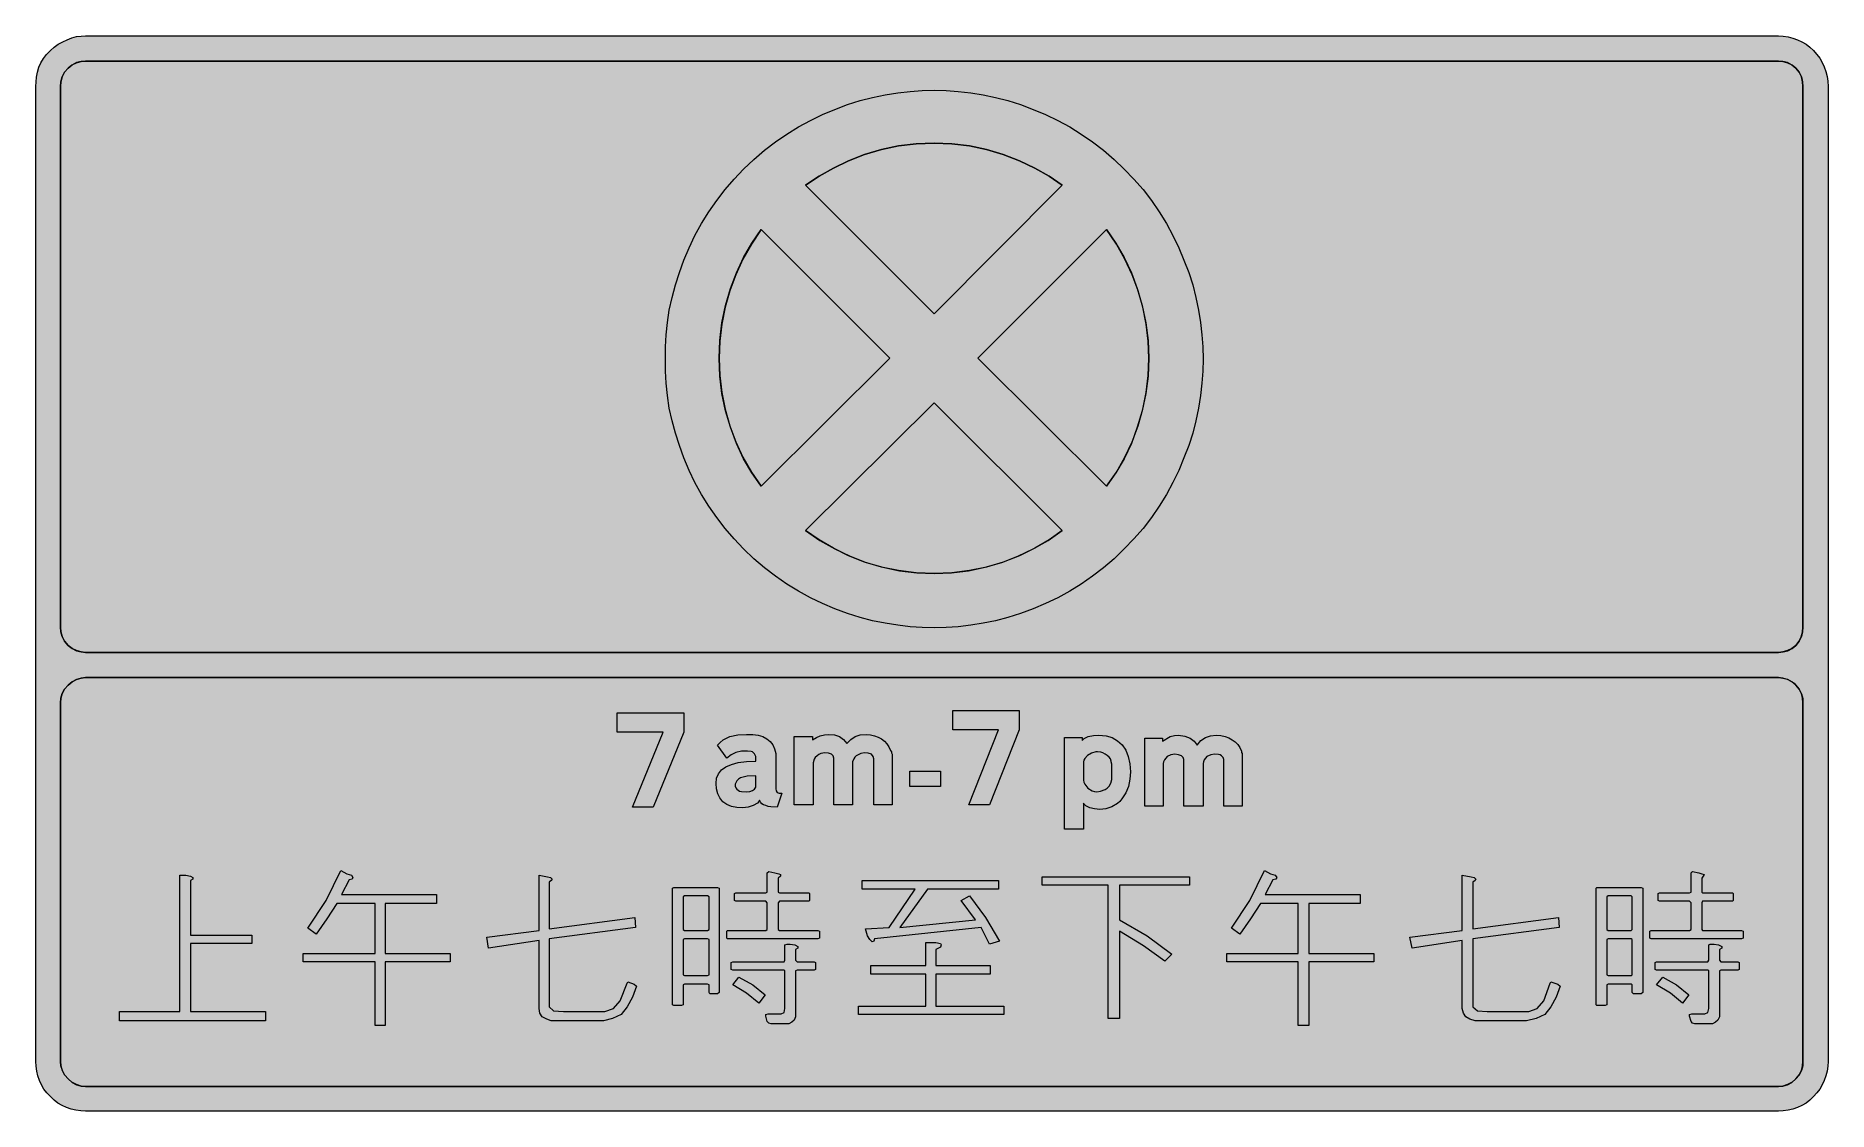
# Model space of a CAD drawing. Header units: metres. Extents: x 74 to 495, y 10 to 262.
import ezdxf

# ---------------------------------------------------------------- set-up
doc = ezdxf.new("R2010")
doc.units = ezdxf.units.M
for name, color, linetype, true_color in [('FILL_BLACK_000000', 7, 'Continuous', 0x000000), ('FILL_PINK_E1E1E1', 7, 'Continuous', 0xe1e1e1), ('FILL_WHITE_FFFFFF', 7, 'Continuous', 0xffffff), ('FILL_YELLOW_FFFF00', 7, 'Continuous', 0xffff00)]:
    doc.layers.add(name, color=color, linetype=linetype, true_color=true_color)

msp = doc.modelspace()

# ---------------------------------------------------------------- hatches: boundary and pattern name
at = {"layer": 'FILL_BLACK_000000', "true_color": 0x000000}
h = msp.add_hatch(color=7, dxfattribs=at)
h.dxf.hatch_style = 1
h.paths.add_polyline_path([(485.94, 262.03), (487.06, 261.75), (488.14, 261.36), (489.18, 260.87), (490.17, 260.29), (491.09, 259.61), (491.94, 258.84), (493.39, 256.99), (493.97, 255.99), (494.46, 254.95), (494.85, 253.86), (495.13, 252.74), (495.3, 251.58), (495.36, 250.38), (495.36, 21.24), (495.3, 20.09), (495.13, 18.96), (494.85, 17.84), (494.46, 16.76), (493.97, 15.72), (493.39, 14.73), (492.71, 13.81), (491.94, 12.96), (491.09, 12.14), (490.17, 11.44), (489.18, 10.85), (488.14, 10.37), (487.06, 10.01), (485.94, 9.75), (484.81, 9.59), (483.66, 9.54), (85.86, 9.54), (84.71, 9.59), (83.58, 9.75), (82.46, 10.01), (81.38, 10.37), (80.34, 10.85), (79.35, 11.44), (78.43, 12.14), (77.58, 12.96), (76.76, 13.81), (76.06, 14.73), (75.47, 15.72), (74.99, 16.76), (74.63, 17.84), (74.37, 18.96), (74.21, 20.09), (74.16, 21.24), (74.16, 250.38), (74.32, 252.56), (74.54, 253.7), (74.88, 254.88), (75.35, 255.93), (75.96, 256.93), (76.7, 257.89), (77.58, 258.84), (78.45, 259.61), (79.43, 260.3), (80.47, 260.89), (81.54, 261.36), (82.62, 261.8), (83.7, 262.08), (84.78, 262.22), (85.86, 262.26), (483.66, 262.26), (484.81, 262.2), (485.94, 262.03)])
h.paths.add_polyline_path([(83.7, 255.96), (82.64, 255.4), (81.72, 254.7), (80.91, 253.7), (80.35, 252.61), (80.02, 251.49), (79.92, 250.38), (79.92, 123.3), (80.02, 122.19), (80.35, 121.07), (80.91, 119.98), (81.72, 118.98), (82.7, 118.27), (83.72, 117.76), (84.78, 117.46), (85.86, 117.36), (483.66, 117.36), (484.76, 117.46), (485.87, 117.76), (486.9, 118.27), (487.8, 118.98), (488.51, 119.96), (489.02, 121), (489.32, 122.12), (489.42, 123.3), (489.42, 250.38), (489.34, 251.49), (489.08, 252.61), (488.58, 253.7), (487.8, 254.7), (486.88, 255.4), (485.82, 255.96), (484.74, 256.21), (483.66, 256.32), (85.86, 256.32), (84.78, 256.21), (83.7, 255.96)], flags=16)
h.paths.add_polyline_path([(84.78, 111.32), (83.72, 110.99), (82.7, 110.43), (81.72, 109.62), (80.91, 108.72), (80.35, 107.68), (80.02, 106.58), (79.92, 105.48), (79.92, 21.24), (80.02, 20.16), (80.35, 19.1), (80.91, 18.08), (81.72, 17.1), (82.7, 16.29), (83.72, 15.73), (84.78, 15.4), (85.86, 15.3), (483.66, 15.3), (484.74, 15.4), (485.8, 15.73), (486.82, 16.29), (487.8, 17.1), (488.58, 18.08), (489.08, 19.1), (489.34, 20.16), (489.42, 21.24), (489.42, 105.48), (489.34, 106.58), (489.08, 107.68), (488.58, 108.72), (487.8, 109.62), (486.82, 110.43), (485.8, 110.99), (484.74, 111.32), (483.66, 111.42), (85.86, 111.42), (84.78, 111.32)], flags=16)
h = msp.add_hatch(color=7, dxfattribs=at)
h.dxf.hatch_style = 1
h.paths.add_polyline_path([(346.79, 171.81), (346.03, 168.86), (345.1, 165.95), (343.98, 163.08), (342.76, 160.14), (341.38, 157.25), (339.85, 154.44), (338.18, 151.7), (336.34, 149.04), (334.36, 146.48), (332.23, 144.01), (329.94, 141.66), (327.54, 139.37), (325.05, 137.24), (322.48, 135.26), (319.84, 133.43), (317.12, 131.75), (314.32, 130.22), (311.46, 128.84), (308.52, 127.62), (305.55, 126.5), (302.6, 125.57), (299.69, 124.81), (296.82, 124.2), (293.86, 123.73), (290.93, 123.39), (288.06, 123.19), (285.3, 123.12), (282.46, 123.19), (279.61, 123.39), (276.72, 123.73), (273.78, 124.2), (270.81, 124.81), (267.84, 125.57), (264.87, 126.5), (261.9, 127.62), (259.02, 128.84), (256.17, 130.22), (253.38, 131.75), (250.65, 133.43), (247.99, 135.26), (245.4, 137.24), (242.89, 139.37), (240.48, 141.66), (238.25, 144.01), (236.13, 146.48), (234.16, 149.04), (232.31, 151.7), (230.61, 154.44), (229.06, 157.25), (227.67, 160.14), (226.44, 163.08), (225.4, 165.95), (224.46, 168.86), (223.66, 171.81), (223.02, 174.78), (222.58, 177.72), (222.3, 180.61), (222.16, 183.46), (222.12, 186.3), (222.16, 189.14), (222.3, 191.99), (222.58, 194.88), (223.02, 197.82), (223.66, 200.79), (224.46, 203.74), (225.4, 206.65), (226.44, 209.52), (227.67, 212.46), (229.06, 215.35), (230.61, 218.16), (232.31, 220.91), (234.16, 223.56), (236.13, 226.13), (238.25, 228.59), (240.48, 230.94), (242.89, 233.23), (245.4, 235.36), (247.99, 237.34), (250.65, 239.18), (253.38, 240.85), (256.17, 242.38), (259.02, 243.76), (261.9, 244.98), (264.87, 246.1), (267.84, 247.03), (270.81, 247.79), (273.78, 248.4), (276.72, 248.87), (279.61, 249.21), (282.46, 249.41), (285.3, 249.48), (288.06, 249.41), (290.93, 249.21), (293.86, 248.87), (296.82, 248.4), (299.69, 247.79), (302.6, 247.03), (305.55, 246.1), (308.52, 244.98), (311.46, 243.76), (314.32, 242.38), (317.12, 240.85), (319.84, 239.18), (322.48, 237.34), (325.05, 235.36), (327.54, 233.23), (329.94, 230.94), (332.23, 228.59), (334.36, 226.13), (336.34, 223.56), (338.18, 220.91), (339.85, 218.16), (341.38, 215.35), (342.76, 212.46), (343.98, 209.52), (345.1, 206.65), (346.03, 203.74), (346.79, 200.79), (347.4, 197.82), (347.87, 194.88), (348.21, 191.99), (348.41, 189.14), (348.48, 186.3), (348.41, 183.46), (348.21, 180.61), (347.87, 177.72), (347.4, 174.78), (346.79, 171.81)])
h.paths.add_polyline_path([(297.55, 235.54), (293.54, 236.39), (289.45, 236.89), (285.3, 237.06), (281.04, 236.89), (276.91, 236.39), (272.87, 235.54), (268.92, 234.36), (265.13, 232.88), (261.59, 231.17), (258.24, 229.25), (255.06, 227.16), (285.3, 196.92), (315.36, 227.16), (312.26, 229.25), (308.9, 231.17), (305.31, 232.88), (301.5, 234.36), (297.55, 235.54)], flags=16)
h.paths.add_polyline_path([(240.34, 209.79), (238.64, 206.12), (237.24, 202.34), (236.14, 198.47), (235.36, 194.52), (234.88, 190.52), (234.72, 186.48), (234.88, 182.44), (235.36, 178.44), (236.14, 174.5), (237.24, 170.64), (238.64, 166.88), (240.34, 163.24), (242.33, 159.75), (244.62, 156.42), (274.86, 186.48), (244.62, 216.72), (242.33, 213.33), (240.34, 209.79)], flags=16)
h.paths.add_polyline_path([(261.89, 141.67), (265.53, 139.94), (269.3, 138.51), (273.18, 137.38), (277.16, 136.56), (281.2, 136.07), (285.3, 135.9), (289.34, 136.07), (293.34, 136.56), (297.28, 137.38), (301.14, 138.51), (304.9, 139.94), (308.54, 141.67), (312.03, 143.69), (315.36, 145.98), (285.3, 176.04), (255.06, 145.98), (258.39, 143.69), (261.89, 141.67)], flags=16)
h.paths.add_polyline_path([(325.8, 156.42), (328.09, 159.75), (330.08, 163.24), (331.78, 166.88), (333.18, 170.64), (334.28, 174.5), (335.06, 178.44), (335.54, 182.44), (335.7, 186.48), (335.54, 190.52), (335.06, 194.52), (334.28, 198.47), (333.18, 202.34), (331.78, 206.12), (330.08, 209.79), (328.09, 213.33), (325.8, 216.72), (295.56, 186.48), (325.8, 156.42)], flags=16)
h = msp.add_hatch(color=7, dxfattribs=at)
h.dxf.hatch_style = 1
h.paths.add_polyline_path([(221.58, 98.64), (210.78, 98.64), (210.78, 103.14), (226.44, 103.14), (226.44, 98.64), (219.24, 81), (214.38, 81), (221.58, 98.64)])
h = msp.add_hatch(color=7, dxfattribs=at)
h.dxf.hatch_style = 1
h.paths.add_polyline_path([(289.62, 99.18), (289.62, 103.68), (305.28, 103.68), (305.28, 99.18), (298.26, 81.54), (293.4, 81.54), (300.42, 99.18), (289.62, 99.18)])
h = msp.add_hatch(color=7, dxfattribs=at)
h.dxf.hatch_style = 1
h.paths.add_polyline_path([(237.62, 81.14), (236.53, 81.58), (235.62, 82.26), (234.91, 83.14), (234.41, 84.15), (234.1, 85.3), (234, 86.58), (234.14, 87.79), (234.58, 88.84), (235.3, 89.73), (236.32, 90.47), (237.63, 91.05), (239.24, 91.47), (241.15, 91.72), (243.36, 91.8), (243.36, 92.52), (243.34, 92.88), (243.18, 93.24), (243.07, 93.51), (242.82, 93.78), (242.54, 93.99), (242.24, 94.1), (241.38, 94.14), (239.96, 94.11), (238.68, 93.8), (237.53, 93.25), (236.52, 92.52), (234.36, 95.58), (234.96, 96.22), (235.67, 96.77), (236.44, 97.23), (237.24, 97.56), (239.15, 97.97), (241.2, 98.1), (242.66, 98.08), (243.94, 97.9), (245.04, 97.56), (245.97, 97.07), (246.73, 96.42), (247.33, 95.62), (247.76, 94.68), (248.04, 93.6), (248.04, 85.32), (248.15, 84.8), (248.4, 84.42), (248.87, 84.26), (249.48, 84.24), (248.4, 81), (246.92, 81.05), (246.27, 81.15), (245.7, 81.36), (245.2, 81.53), (244.78, 81.79), (244.46, 82.14), (244.26, 82.62), (244.05, 82.28), (243.72, 81.96), (242.75, 81.38), (241.55, 80.97), (240.3, 80.82), (238.89, 80.89), (237.62, 81.14)])
h.paths.add_polyline_path([(241.29, 88.25), (239.76, 87.84), (239.28, 87.54), (238.93, 87.19), (238.5, 86.4), (238.54, 85.92), (238.66, 85.55), (238.88, 85.24), (239.22, 84.96), (239.55, 84.75), (240.01, 84.65), (241.2, 84.6), (241.94, 84.67), (242.55, 84.87), (243.02, 85.21), (243.36, 85.68), (243.36, 88.38), (241.29, 88.25)], flags=16)
h = msp.add_hatch(color=7, dxfattribs=at)
h.dxf.hatch_style = 1
h.paths.add_polyline_path([(275.4, 93.42), (275.4, 93.06), (275.4, 81.54), (271.08, 81.54), (271.08, 92.34), (270.95, 92.88), (270.54, 93.42), (269.73, 93.67), (268.92, 93.78), (268, 93.62), (266.94, 93.06), (266.6, 92.73), (266.36, 92.34), (266.04, 91.62), (266.04, 81.54), (261.72, 81.54), (261.72, 92.52), (261.56, 93.02), (261.11, 93.42), (260.43, 93.68), (259.56, 93.78), (258.66, 93.62), (258.19, 93.4), (257.76, 93.06), (257.32, 92.65), (257.04, 92.25), (256.86, 91.44), (256.86, 81.54), (252.36, 81.54), (252.36, 97.56), (256.68, 97.56), (256.68, 96.84), (257.58, 97.36), (258.48, 97.74), (259.47, 97.99), (260.46, 98.1), (261.84, 97.96), (263.03, 97.56), (264, 96.88), (264.78, 95.94), (265.66, 96.88), (266.69, 97.56), (267.89, 97.96), (269.28, 98.1), (270.32, 97.98), (271.27, 97.76), (272.13, 97.44), (272.9, 97.02), (273.58, 96.5), (274.17, 95.87), (274.65, 95.15), (275.04, 94.32), (275.22, 93.96), (275.22, 93.89), (275.22, 93.78), (275.4, 93.42)])
h = msp.add_hatch(color=7, dxfattribs=at)
h.dxf.hatch_style = 1
h.paths.add_polyline_path([(330.93, 85.86), (330.32, 84.32), (329.4, 82.98), (328.9, 82.35), (328.33, 81.83), (327.06, 81.05), (325.65, 80.6), (324.18, 80.46), (322.96, 80.56), (321.82, 80.84), (320.91, 81.3), (320.6, 81.58), (320.4, 81.9), (320.4, 75.78), (315.9, 75.78), (315.9, 97.38), (320.04, 97.38), (320.04, 96.66), (320.49, 97.11), (321.48, 97.56), (322.74, 97.81), (324, 97.92), (325.66, 97.77), (327.13, 97.33), (328.39, 96.61), (329.45, 95.63), (330.28, 94.39), (330.89, 92.91), (331.25, 91.2), (331.38, 89.28), (331.27, 87.54), (330.93, 85.86)])
h.paths.add_polyline_path([(320.68, 86.35), (321.39, 85.48), (322.37, 84.84), (322.92, 84.66), (323.46, 84.6), (324.38, 84.74), (325.44, 85.14), (325.94, 85.47), (326.36, 85.88), (326.88, 86.76), (326.88, 86.94), (327.06, 87.48), (327.06, 91.08), (326.88, 91.62), (326.88, 91.8), (326.68, 92.31), (326.36, 92.75), (325.94, 93.12), (325.44, 93.42), (324.93, 93.73), (324.47, 93.89), (323.64, 93.96), (323.28, 93.96), (322.22, 93.67), (321.3, 93.13), (320.65, 92.42), (320.46, 92.02), (320.4, 91.62), (320.4, 87.3), (320.47, 86.82), (320.68, 86.35)], flags=16)
h = msp.add_hatch(color=7, dxfattribs=at)
h.dxf.hatch_style = 1
h.paths.add_polyline_path([(343.98, 81.18), (343.98, 92.16), (343.82, 92.66), (343.37, 93.06), (342.69, 93.32), (341.82, 93.42), (340.92, 93.29), (340.02, 92.88), (339.37, 92.07), (339.18, 91.67), (339.12, 91.26), (339.12, 81.18), (334.8, 81.18), (334.8, 97.2), (338.94, 97.2), (338.94, 96.48), (340.74, 97.56), (341.73, 97.81), (342.72, 97.92), (344.21, 97.68), (345.42, 97.22), (346.37, 96.53), (347.04, 95.58), (347.95, 96.63), (349.02, 97.36), (350.23, 97.78), (351.54, 97.92), (352.64, 97.8), (353.63, 97.58), (354.53, 97.26), (355.32, 96.84), (356.01, 96.32), (356.6, 95.69), (357.09, 94.97), (357.48, 94.14), (357.5, 93.8), (357.66, 93.6), (357.66, 93.24), (357.66, 92.88), (357.66, 81.18), (353.34, 81.18), (353.34, 92.16), (353.21, 92.68), (352.8, 93.06), (352.47, 93.27), (352.06, 93.38), (351.18, 93.42), (350.28, 93.29), (349.38, 92.88), (348.73, 92.07), (348.54, 91.67), (348.48, 91.26), (348.48, 81.18), (343.98, 81.18)])
h = msp.add_hatch(color=7, dxfattribs=at)
h.dxf.hatch_style = 1
h.paths.add_polyline_path([(286.74, 89.46), (286.74, 85.86), (279.54, 85.86), (279.54, 89.46), (286.74, 89.46)])
h = msp.add_hatch(color=7, dxfattribs=at)
h.dxf.hatch_style = 1
h.paths.add_polyline_path([(93.78, 32.94), (108, 32.94), (108, 64.98), (109.44, 64.98), (110.52, 64.8), (111.06, 64.44), (111.06, 64.08), (110.52, 63.72), (110.52, 50.94), (124.92, 50.94), (124.92, 48.96), (110.52, 48.96), (110.52, 32.94), (128.16, 32.94), (128.16, 30.78), (93.78, 30.78), (93.78, 32.94)])
h = msp.add_hatch(color=7, dxfattribs=at)
h.dxf.hatch_style = 1
h.paths.add_polyline_path([(156.24, 29.7), (153.9, 29.7), (153.9, 44.64), (136.98, 44.64), (136.98, 46.62), (153.9, 46.62), (153.9, 58.32), (144.9, 58.32), (142.56, 54.72), (140.04, 51.12), (138.06, 52.56), (142.38, 59.04), (145.8, 66.06), (147.24, 65.34), (148.32, 64.98), (148.68, 64.44), (148.5, 64.08), (147.78, 63.9), (145.98, 60.48), (168.3, 60.48), (168.3, 58.32), (156.24, 58.32), (156.24, 46.62), (171.54, 46.62), (171.54, 44.64), (156.24, 44.64), (156.24, 29.7)])
h = msp.add_hatch(color=7, dxfattribs=at)
h.dxf.hatch_style = 1
h.paths.add_polyline_path([(194.76, 34.02), (195.84, 33.12), (198.18, 32.94), (207.9, 32.94), (209.88, 33.66), (211.5, 35.46), (213.12, 39.6), (213.3, 39.96), (214.74, 39.42), (215.28, 38.88), (214.38, 36.36), (213.12, 34.02), (211.68, 32.22), (209.7, 31.32), (207.54, 30.78), (195.3, 30.78), (194.22, 31.14), (193.14, 31.68), (192.6, 32.58), (192.42, 33.66), (192.42, 49.68), (180.54, 47.88), (180.18, 50.4), (192.42, 52.02), (192.42, 64.98), (194.4, 64.62), (195.12, 64.44), (195.48, 64.08), (195.3, 63.72), (194.76, 63.36), (194.76, 52.38), (214.92, 55.08), (215.1, 52.74), (194.76, 50.04), (194.76, 34.02)])
h = msp.add_hatch(color=7, dxfattribs=at)
h.dxf.hatch_style = 1
h.paths.add_polyline_path([(257.94, 52.02), (258.3, 51.84), (258.3, 50.22), (257.94, 50.04), (236.7, 50.04), (236.52, 50.22), (236.52, 51.84), (236.7, 52.02), (245.7, 52.02), (246.06, 52.2), (246.06, 58.5), (245.7, 58.86), (238.68, 58.86), (238.32, 59.04), (238.32, 60.66), (238.68, 60.84), (245.7, 60.84), (246.06, 61.02), (246.06, 65.52), (246.42, 65.88), (247.86, 65.52), (248.76, 65.34), (249.12, 65.16), (249.12, 64.8), (248.58, 64.26), (248.58, 61.02), (248.94, 60.84), (255.78, 60.84), (255.96, 60.66), (255.96, 59.04), (255.78, 58.86), (248.94, 58.86), (248.58, 58.5), (248.58, 52.2), (248.94, 52.02), (257.94, 52.02)])
h = msp.add_hatch(color=7, dxfattribs=at)
h.dxf.hatch_style = 1
h.paths.add_polyline_path([(293.58, 60.12), (297.36, 55.08), (300.6, 49.5), (298.26, 48.78), (296.28, 52.74), (271.26, 50.04), (271.08, 49.5), (270.72, 49.32), (270.18, 49.86), (269.64, 50.76), (269.1, 52.38), (274.68, 52.74), (280.8, 61.74), (268.38, 61.74), (268.38, 63.72), (300.42, 63.72), (300.42, 61.74), (283.68, 61.74), (277.2, 52.74), (295.02, 54.54), (291.6, 59.04), (293.58, 60.12)])
h = msp.add_hatch(color=7, dxfattribs=at)
h.dxf.hatch_style = 1
h.paths.add_polyline_path([(328.86, 31.32), (326.16, 31.32), (326.16, 62.64), (310.68, 62.64), (310.68, 64.62), (345.24, 64.62), (345.24, 62.64), (328.86, 62.64), (328.86, 54.54), (335.34, 50.76), (341.1, 46.44), (339.48, 44.82), (334.44, 48.42), (328.86, 51.84), (328.86, 31.32)])
h = msp.add_hatch(color=7, dxfattribs=at)
h.dxf.hatch_style = 1
h.paths.add_polyline_path([(373.32, 29.7), (370.8, 29.7), (370.8, 44.64), (354.06, 44.64), (354.06, 46.62), (370.8, 46.62), (370.8, 58.32), (361.98, 58.32), (359.64, 54.72), (357.12, 51.12), (355.14, 52.56), (359.46, 59.04), (362.88, 66.06), (364.32, 65.34), (365.4, 64.98), (365.76, 64.44), (365.58, 64.08), (364.86, 63.9), (363.06, 60.48), (385.38, 60.48), (385.38, 58.32), (373.32, 58.32), (373.32, 46.62), (388.62, 46.62), (388.62, 44.64), (373.32, 44.64), (373.32, 29.7)])
h = msp.add_hatch(color=7, dxfattribs=at)
h.dxf.hatch_style = 1
h.paths.add_polyline_path([(411.84, 50.04), (411.84, 34.02), (412.92, 33.12), (415.26, 32.94), (424.98, 32.94), (426.96, 33.66), (428.58, 35.46), (430.02, 39.6), (430.2, 39.96), (431.82, 39.42), (432.36, 38.88), (431.46, 36.36), (430.2, 34.02), (428.76, 32.22), (426.78, 31.32), (424.44, 30.78), (412.38, 30.78), (411.12, 31.14), (410.22, 31.68), (409.68, 32.58), (409.32, 33.66), (409.32, 49.68), (397.62, 47.88), (397.08, 50.4), (409.32, 52.02), (409.32, 64.98), (411.48, 64.62), (412.2, 64.44), (412.56, 64.08), (412.38, 63.72), (411.84, 63.36), (411.84, 52.38), (432, 55.08), (432.18, 52.74), (411.84, 50.04)])
h = msp.add_hatch(color=7, dxfattribs=at)
h.dxf.hatch_style = 1
h.paths.add_polyline_path([(475.02, 52.02), (475.38, 51.84), (475.38, 50.22), (475.02, 50.04), (453.78, 50.04), (453.42, 50.22), (453.42, 51.84), (453.78, 52.02), (462.78, 52.02), (463.14, 52.2), (463.14, 58.5), (462.78, 58.86), (455.76, 58.86), (455.4, 59.04), (455.4, 60.66), (455.76, 60.84), (462.78, 60.84), (463.14, 61.02), (463.14, 65.52), (463.5, 65.88), (464.94, 65.52), (465.66, 65.34), (466.2, 65.16), (466.02, 64.8), (465.66, 64.26), (465.66, 61.02), (465.84, 60.84), (472.86, 60.84), (473.04, 60.66), (473.04, 59.04), (472.86, 58.86), (465.84, 58.86), (465.66, 58.5), (465.66, 52.2), (465.84, 52.02), (475.02, 52.02)])
h = msp.add_hatch(color=7, dxfattribs=at)
h.dxf.hatch_style = 1
h.paths.add_polyline_path([(226.26, 39.24), (226.26, 34.56), (225.9, 34.38), (224.1, 34.38), (223.74, 34.56), (223.74, 61.92), (224.1, 62.1), (234.36, 62.1), (234.72, 61.92), (234.72, 37.44), (234.36, 37.08), (232.56, 37.08), (232.38, 37.44), (232.38, 39.24), (232.02, 39.42), (226.62, 39.42), (226.26, 39.24)])
h.paths.add_polyline_path([(232.02, 50.04), (226.62, 50.04), (226.26, 49.86), (226.26, 41.58), (226.62, 41.4), (232.02, 41.4), (232.38, 41.58), (232.38, 49.86), (232.02, 50.04)], flags=16)
h.paths.add_polyline_path([(232.38, 59.94), (232.02, 60.12), (226.62, 60.12), (226.26, 59.94), (226.26, 52.2), (226.62, 52.02), (232.02, 52.02), (232.38, 52.2), (232.38, 59.94)], flags=16)
h = msp.add_hatch(color=7, dxfattribs=at)
h.dxf.hatch_style = 1
h.paths.add_polyline_path([(443.34, 34.56), (442.98, 34.38), (441, 34.38), (440.82, 34.56), (440.82, 61.92), (441, 62.1), (451.44, 62.1), (451.8, 61.92), (451.8, 37.44), (451.44, 37.08), (449.64, 37.08), (449.28, 37.44), (449.28, 39.24), (449.1, 39.42), (443.7, 39.42), (443.34, 39.24), (443.34, 34.56)])
h.paths.add_polyline_path([(443.7, 41.4), (449.1, 41.4), (449.28, 41.58), (449.28, 49.86), (449.1, 50.04), (443.7, 50.04), (443.34, 49.86), (443.34, 41.58), (443.7, 41.4)], flags=16)
h.paths.add_polyline_path([(443.7, 60.12), (443.34, 59.94), (443.34, 52.2), (443.7, 52.02), (449.1, 52.02), (449.28, 52.2), (449.28, 59.94), (449.1, 60.12), (443.7, 60.12)], flags=16)
h = msp.add_hatch(color=7, dxfattribs=at)
h.dxf.hatch_style = 1
h.paths.add_polyline_path([(252.72, 42.48), (252.72, 31.68), (252.36, 30.96), (251.82, 30.42), (251.1, 30.06), (246.96, 30.06), (246.42, 30.24), (246.06, 30.6), (245.7, 31.86), (245.7, 32.22), (246.24, 32.4), (249.3, 32.4), (250.02, 32.76), (250.2, 33.66), (250.2, 42.48), (250.02, 42.66), (237.96, 42.66), (237.6, 42.84), (237.6, 44.46), (237.96, 44.64), (250.02, 44.64), (250.2, 45), (250.2, 48.6), (250.74, 48.78), (251.46, 48.78), (252.54, 48.6), (253.26, 48.24), (253.26, 47.88), (252.72, 47.52), (252.72, 45), (253.08, 44.64), (257.04, 44.64), (257.4, 44.46), (257.4, 42.84), (257.04, 42.66), (253.08, 42.66), (252.72, 42.48)])
h = msp.add_hatch(color=7, dxfattribs=at)
h.dxf.hatch_style = 1
h.paths.add_polyline_path([(285.66, 34.2), (301.68, 34.2), (301.68, 32.22), (267.48, 32.22), (267.48, 34.2), (283.32, 34.2), (283.32, 41.76), (270.36, 41.76), (270.36, 43.74), (283.32, 43.74), (283.32, 49.14), (285.66, 49.14), (286.74, 48.96), (286.92, 48.6), (286.74, 48.06), (285.66, 47.52), (285.66, 43.74), (298.44, 43.74), (298.44, 41.76), (285.66, 41.76), (285.66, 34.2)])
h = msp.add_hatch(color=7, dxfattribs=at)
h.dxf.hatch_style = 1
h.paths.add_polyline_path([(467.28, 42.48), (467.1, 42.66), (455.04, 42.66), (454.68, 42.84), (454.68, 44.46), (455.04, 44.64), (467.1, 44.64), (467.28, 45), (467.28, 48.6), (467.64, 48.78), (468.54, 48.78), (469.62, 48.6), (470.34, 48.24), (470.34, 47.88), (469.8, 47.52), (469.8, 45), (470.16, 44.64), (474.12, 44.64), (474.48, 44.46), (474.48, 42.84), (474.12, 42.66), (470.16, 42.66), (469.8, 42.48), (469.8, 31.68), (469.44, 30.96), (468.9, 30.42), (468.18, 30.06), (464.04, 30.06), (463.5, 30.24), (463.14, 30.6), (462.78, 31.86), (462.78, 32.22), (463.32, 32.4), (466.38, 32.4), (467.1, 32.76), (467.28, 33.66), (467.28, 42.48)])
h = msp.add_hatch(color=7, dxfattribs=at)
h.dxf.hatch_style = 1
h.paths.add_polyline_path([(241.2, 37.26), (237.96, 39.24), (239.4, 41.04), (242.64, 39.24), (245.52, 36.9), (244.08, 34.92), (241.2, 37.26)])
h = msp.add_hatch(color=7, dxfattribs=at)
h.dxf.hatch_style = 1
h.paths.add_polyline_path([(455.04, 39.24), (456.48, 41.04), (459.72, 39.24), (462.6, 36.9), (461.16, 34.92), (458.28, 37.26), (455.04, 39.24)])
at = {"layer": 'FILL_PINK_E1E1E1', "true_color": 0xe1e1e1}
h = msp.add_hatch(color=7, dxfattribs=at)
h.dxf.hatch_style = 1
h.paths.add_polyline_path([(285.3, 196.92), (255.06, 227.16), (258.24, 229.25), (261.59, 231.17), (265.13, 232.88), (268.92, 234.36), (272.87, 235.54), (276.91, 236.39), (281.04, 236.89), (285.3, 237.06), (289.45, 236.89), (293.54, 236.39), (297.55, 235.54), (301.5, 234.36), (305.31, 232.88), (308.9, 231.17), (312.26, 229.25), (315.36, 227.16), (285.3, 196.92)])
h = msp.add_hatch(color=7, dxfattribs=at)
h.dxf.hatch_style = 1
h.paths.add_polyline_path([(242.43, 159.52), (240.48, 162.88), (238.8, 166.47), (237.42, 170.28), (236.24, 174.15), (235.4, 178.18), (234.89, 182.3), (234.72, 186.48), (234.89, 190.66), (235.4, 194.8), (236.24, 198.88), (237.42, 202.86), (238.8, 206.57), (240.48, 210.13), (242.43, 213.52), (244.62, 216.72), (274.86, 186.48), (244.62, 156.42), (242.43, 159.52)])
h = msp.add_hatch(color=7, dxfattribs=at)
h.dxf.hatch_style = 1
h.paths.add_polyline_path([(327.99, 213.52), (329.94, 210.13), (331.62, 206.57), (333, 202.86), (334.18, 198.88), (335.03, 194.81), (335.53, 190.66), (335.7, 186.48), (335.53, 182.3), (335.03, 178.18), (334.18, 174.15), (333, 170.28), (331.62, 166.47), (329.94, 162.88), (327.99, 159.52), (325.8, 156.42), (295.56, 186.48), (325.8, 216.72), (327.99, 213.52)])
h = msp.add_hatch(color=7, dxfattribs=at)
h.dxf.hatch_style = 1
h.paths.add_polyline_path([(312.26, 143.79), (308.9, 141.82), (305.31, 140.08), (301.5, 138.6), (297.55, 137.42), (293.54, 136.58), (289.45, 136.07), (285.3, 135.9), (281.04, 136.07), (276.91, 136.58), (272.87, 137.42), (268.92, 138.6), (265.13, 140.08), (261.59, 141.82), (258.24, 143.79), (255.06, 145.98), (285.3, 176.04), (315.36, 145.98), (312.26, 143.79)])
at = {"layer": 'FILL_WHITE_FFFFFF', "true_color": 0xffffff}
h = msp.add_hatch(color=7, dxfattribs=at)
h.dxf.hatch_style = 1
h.paths.add_polyline_path([(85.86, 15.3), (84.78, 15.43), (83.7, 15.84), (82.64, 16.33), (81.72, 17.1), (80.96, 18.02), (80.46, 19.08), (80.06, 20.16), (79.92, 21.24), (79.92, 105.48), (80.02, 106.58), (80.35, 107.68), (80.91, 108.72), (81.72, 109.62), (82.7, 110.43), (83.72, 110.99), (84.78, 111.32), (85.86, 111.42), (483.66, 111.42), (484.74, 111.31), (485.82, 111.06), (486.88, 110.47), (487.36, 110.1), (487.8, 109.62), (488.57, 108.7), (489.06, 107.64), (489.38, 106.56), (489.42, 105.48), (489.42, 21.24), (489.38, 20.16), (489.06, 19.08), (488.57, 18.02), (487.8, 17.1), (486.88, 16.33), (485.82, 15.84), (484.74, 15.43), (483.66, 15.3), (85.86, 15.3)])
at = {"layer": 'FILL_YELLOW_FFFF00', "true_color": 0xffff00}
h = msp.add_hatch(color=7, dxfattribs=at)
h.dxf.hatch_style = 1
h.paths.add_polyline_path([(84.78, 117.46), (83.72, 117.77), (82.7, 118.27), (81.72, 118.98), (80.91, 119.98), (80.35, 121.07), (80.02, 122.19), (79.92, 123.3), (79.92, 250.38), (80.02, 251.49), (80.35, 252.61), (80.91, 253.7), (81.72, 254.7), (82.7, 255.41), (83.72, 255.92), (84.78, 256.22), (85.86, 256.32), (483.66, 256.32), (484.74, 256.22), (485.8, 255.92), (486.82, 255.41), (487.8, 254.7), (488.58, 253.7), (489.08, 252.61), (489.34, 251.49), (489.42, 250.38), (489.42, 123.3), (489.34, 122.19), (489.08, 121.07), (488.58, 119.98), (487.8, 118.98), (486.82, 118.27), (485.8, 117.77), (484.74, 117.46), (483.66, 117.36), (85.86, 117.36), (84.78, 117.46)])

# ---------------------------------------------------------------- linework, layer by layer
at = {"layer": 'FILL_BLACK_000000', "lineweight": 0, "true_color": 0x000000}
for points in [[(485.94, 262.03), (487.06, 261.75), (488.14, 261.36), (489.18, 260.87), (490.17, 260.29), (491.09, 259.61), (491.94, 258.84), (493.39, 256.99), (493.97, 255.99), (494.46, 254.95), (494.85, 253.86), (495.13, 252.74), (495.3, 251.58), (495.36, 250.38), (495.36, 21.24), (495.3, 20.09), (495.13, 18.96), (494.85, 17.84), (494.46, 16.76), (493.97, 15.72), (493.39, 14.73), (492.71, 13.81), (491.94, 12.96), (491.09, 12.14), (490.17, 11.44), (489.18, 10.85), (488.14, 10.37), (487.06, 10.01), (485.94, 9.75), (484.81, 9.59), (483.66, 9.54), (85.86, 9.54), (84.71, 9.59), (83.58, 9.75), (82.46, 10.01), (81.38, 10.37), (80.34, 10.85), (79.35, 11.44), (78.43, 12.14), (77.58, 12.96), (76.76, 13.81), (76.06, 14.73), (75.47, 15.72), (74.99, 16.76), (74.63, 17.84), (74.37, 18.96), (74.21, 20.09), (74.16, 21.24), (74.16, 250.38), (74.32, 252.56), (74.54, 253.7), (74.88, 254.88), (75.35, 255.93), (75.96, 256.93), (76.7, 257.89), (77.58, 258.84), (78.45, 259.61), (79.43, 260.3), (80.47, 260.89), (81.54, 261.36), (82.62, 261.8), (83.7, 262.08), (84.78, 262.22), (85.86, 262.26), (483.66, 262.26), (484.81, 262.2)], [(83.7, 255.96), (82.64, 255.4), (81.72, 254.7), (80.91, 253.7), (80.35, 252.61), (80.02, 251.49), (79.92, 250.38), (79.92, 123.3), (80.02, 122.19), (80.35, 121.07), (80.91, 119.98), (81.72, 118.98), (82.7, 118.27), (83.72, 117.76), (84.78, 117.46), (85.86, 117.36), (483.66, 117.36), (484.76, 117.46), (485.87, 117.76), (486.9, 118.27), (487.8, 118.98), (488.51, 119.96), (489.02, 121), (489.32, 122.12), (489.42, 123.3), (489.42, 250.38), (489.34, 251.49), (489.08, 252.61), (488.58, 253.7), (487.8, 254.7), (486.88, 255.4), (485.82, 255.96), (484.74, 256.21), (483.66, 256.32), (85.86, 256.32), (84.78, 256.21)], [(346.79, 171.81), (346.03, 168.86), (345.1, 165.95), (343.98, 163.08), (342.76, 160.14), (341.38, 157.25), (339.85, 154.44), (338.18, 151.7), (336.34, 149.04), (334.36, 146.48), (332.23, 144.01), (329.94, 141.66), (327.54, 139.37), (325.05, 137.24), (322.48, 135.26), (319.84, 133.43), (317.12, 131.75), (314.32, 130.22), (311.46, 128.84), (308.52, 127.62), (305.55, 126.5), (302.6, 125.57), (299.69, 124.81), (296.82, 124.2), (293.86, 123.73), (290.93, 123.39), (288.06, 123.19), (285.3, 123.12), (282.46, 123.19), (279.61, 123.39), (276.72, 123.73), (273.78, 124.2), (270.81, 124.81), (267.84, 125.57), (264.87, 126.5), (261.9, 127.62), (259.02, 128.84), (256.17, 130.22), (253.38, 131.75), (250.65, 133.43), (247.99, 135.26), (245.4, 137.24), (242.89, 139.37), (240.48, 141.66), (238.25, 144.01), (236.13, 146.48), (234.16, 149.04), (232.31, 151.7), (230.61, 154.44), (229.06, 157.25), (227.67, 160.14), (226.44, 163.08), (225.4, 165.95), (224.46, 168.86), (223.66, 171.81), (223.02, 174.78), (222.58, 177.72), (222.3, 180.61), (222.16, 183.46), (222.12, 186.3), (222.16, 189.14), (222.3, 191.99), (222.58, 194.88), (223.02, 197.82), (223.66, 200.79), (224.46, 203.74), (225.4, 206.65), (226.44, 209.52), (227.67, 212.46), (229.06, 215.35), (230.61, 218.16), (232.31, 220.91), (234.16, 223.56), (236.13, 226.13), (238.25, 228.59), (240.48, 230.94), (242.89, 233.23), (245.4, 235.36), (247.99, 237.34), (250.65, 239.18), (253.38, 240.85), (256.17, 242.38), (259.02, 243.76), (261.9, 244.98), (264.87, 246.1), (267.84, 247.03), (270.81, 247.79), (273.78, 248.4), (276.72, 248.87), (279.61, 249.21), (282.46, 249.41), (285.3, 249.48), (288.06, 249.41), (290.93, 249.21), (293.86, 248.87), (296.82, 248.4), (299.69, 247.79), (302.6, 247.03), (305.55, 246.1), (308.52, 244.98), (311.46, 243.76), (314.32, 242.38), (317.12, 240.85), (319.84, 239.18), (322.48, 237.34), (325.05, 235.36), (327.54, 233.23), (329.94, 230.94), (332.23, 228.59), (334.36, 226.13), (336.34, 223.56), (338.18, 220.91), (339.85, 218.16), (341.38, 215.35), (342.76, 212.46), (343.98, 209.52), (345.1, 206.65), (346.03, 203.74), (346.79, 200.79), (347.4, 197.82), (347.87, 194.88), (348.21, 191.99), (348.41, 189.14), (348.48, 186.3), (348.41, 183.46), (348.21, 180.61), (347.87, 177.72), (347.4, 174.78)], [(297.55, 235.54), (293.54, 236.39), (289.45, 236.89), (285.3, 237.06), (281.04, 236.89), (276.91, 236.39), (272.87, 235.54), (268.92, 234.36), (265.13, 232.88), (261.59, 231.17), (258.24, 229.25), (255.06, 227.16), (285.3, 196.92), (315.36, 227.16), (312.26, 229.25), (308.9, 231.17), (305.31, 232.88), (301.5, 234.36)], [(240.34, 209.79), (238.64, 206.12), (237.24, 202.34), (236.14, 198.47), (235.36, 194.52), (234.88, 190.52), (234.72, 186.48), (234.88, 182.44), (235.36, 178.44), (236.14, 174.5), (237.24, 170.64), (238.64, 166.88), (240.34, 163.24), (242.33, 159.75), (244.62, 156.42), (274.86, 186.48), (244.62, 216.72), (242.33, 213.33)], [(325.8, 156.42), (328.09, 159.75), (330.08, 163.24), (331.78, 166.88), (333.18, 170.64), (334.28, 174.5), (335.06, 178.44), (335.54, 182.44), (335.7, 186.48), (335.54, 190.52), (335.06, 194.52), (334.28, 198.47), (333.18, 202.34), (331.78, 206.12), (330.08, 209.79), (328.09, 213.33), (325.8, 216.72), (295.56, 186.48)], [(261.89, 141.67), (265.53, 139.94), (269.3, 138.51), (273.18, 137.38), (277.16, 136.56), (281.2, 136.07), (285.3, 135.9), (289.34, 136.07), (293.34, 136.56), (297.28, 137.38), (301.14, 138.51), (304.9, 139.94), (308.54, 141.67), (312.03, 143.69), (315.36, 145.98), (285.3, 176.04), (255.06, 145.98), (258.39, 143.69)], [(84.78, 111.32), (83.72, 110.99), (82.7, 110.43), (81.72, 109.62), (80.91, 108.72), (80.35, 107.68), (80.02, 106.58), (79.92, 105.48), (79.92, 21.24), (80.02, 20.16), (80.35, 19.1), (80.91, 18.08), (81.72, 17.1), (82.7, 16.29), (83.72, 15.73), (84.78, 15.4), (85.86, 15.3), (483.66, 15.3), (484.74, 15.4), (485.8, 15.73), (486.82, 16.29), (487.8, 17.1), (488.58, 18.08), (489.08, 19.1), (489.34, 20.16), (489.42, 21.24), (489.42, 105.48), (489.34, 106.58), (489.08, 107.68), (488.58, 108.72), (487.8, 109.62), (486.82, 110.43), (485.8, 110.99), (484.74, 111.32), (483.66, 111.42), (85.86, 111.42)], [(221.58, 98.64), (210.78, 98.64), (210.78, 103.14), (226.44, 103.14), (226.44, 98.64), (219.24, 81), (214.38, 81)], [(289.62, 99.18), (289.62, 103.68), (305.28, 103.68), (305.28, 99.18), (298.26, 81.54), (293.4, 81.54), (300.42, 99.18)], [(237.62, 81.14), (236.53, 81.58), (235.62, 82.26), (234.91, 83.14), (234.41, 84.15), (234.1, 85.3), (234, 86.58), (234.14, 87.79), (234.58, 88.84), (235.3, 89.73), (236.32, 90.47), (237.63, 91.05), (239.24, 91.47), (241.15, 91.72), (243.36, 91.8), (243.36, 92.52), (243.34, 92.88), (243.18, 93.24), (243.07, 93.51), (242.82, 93.78), (242.54, 93.99), (242.24, 94.1), (241.38, 94.14), (239.96, 94.11), (238.68, 93.8), (237.53, 93.25), (236.52, 92.52), (234.36, 95.58), (234.96, 96.22), (235.67, 96.77), (236.44, 97.23), (237.24, 97.56), (239.15, 97.97), (241.2, 98.1), (242.66, 98.08), (243.94, 97.9), (245.04, 97.56), (245.97, 97.07), (246.73, 96.42), (247.33, 95.62), (247.76, 94.68), (248.04, 93.6), (248.04, 85.32), (248.15, 84.8), (248.4, 84.42), (248.87, 84.26), (249.48, 84.24), (248.4, 81), (246.92, 81.05), (246.27, 81.15), (245.7, 81.36), (245.2, 81.53), (244.78, 81.79), (244.46, 82.14), (244.26, 82.62), (244.05, 82.28), (243.72, 81.96), (242.75, 81.38), (241.55, 80.97), (240.3, 80.82), (238.89, 80.89)], [(275.4, 93.42), (275.4, 93.06), (275.4, 81.54), (271.08, 81.54), (271.08, 92.34), (270.95, 92.88), (270.54, 93.42), (269.73, 93.67), (268.92, 93.78), (268, 93.62), (266.94, 93.06), (266.6, 92.73), (266.36, 92.34), (266.04, 91.62), (266.04, 81.54), (261.72, 81.54), (261.72, 92.52), (261.56, 93.02), (261.11, 93.42), (260.43, 93.68), (259.56, 93.78), (258.66, 93.62), (258.19, 93.4), (257.76, 93.06), (257.32, 92.65), (257.04, 92.25), (256.86, 91.44), (256.86, 81.54), (252.36, 81.54), (252.36, 97.56), (256.68, 97.56), (256.68, 96.84), (257.58, 97.36), (258.48, 97.74), (259.47, 97.99), (260.46, 98.1), (261.84, 97.96), (263.03, 97.56), (264, 96.88), (264.78, 95.94), (265.66, 96.88), (266.69, 97.56), (267.89, 97.96), (269.28, 98.1), (270.32, 97.98), (271.27, 97.76), (272.13, 97.44), (272.9, 97.02), (273.58, 96.5), (274.17, 95.87), (274.65, 95.15), (275.04, 94.32), (275.22, 93.96), (275.22, 93.89), (275.22, 93.78)], [(330.93, 85.86), (330.32, 84.32), (329.4, 82.98), (328.9, 82.35), (328.33, 81.83), (327.06, 81.05), (325.65, 80.6), (324.18, 80.46), (322.96, 80.56), (321.82, 80.84), (320.91, 81.3), (320.6, 81.58), (320.4, 81.9), (320.4, 75.78), (315.9, 75.78), (315.9, 97.38), (320.04, 97.38), (320.04, 96.66), (320.49, 97.11), (321.48, 97.56), (322.74, 97.81), (324, 97.92), (325.66, 97.77), (327.13, 97.33), (328.39, 96.61), (329.45, 95.63), (330.28, 94.39), (330.89, 92.91), (331.25, 91.2), (331.38, 89.28), (331.27, 87.54)], [(343.98, 81.18), (343.98, 92.16), (343.82, 92.66), (343.37, 93.06), (342.69, 93.32), (341.82, 93.42), (340.92, 93.29), (340.02, 92.88), (339.37, 92.07), (339.18, 91.67), (339.12, 91.26), (339.12, 81.18), (334.8, 81.18), (334.8, 97.2), (338.94, 97.2), (338.94, 96.48), (340.74, 97.56), (341.73, 97.81), (342.72, 97.92), (344.21, 97.68), (345.42, 97.22), (346.37, 96.53), (347.04, 95.58), (347.95, 96.63), (349.02, 97.36), (350.23, 97.78), (351.54, 97.92), (352.64, 97.8), (353.63, 97.58), (354.53, 97.26), (355.32, 96.84), (356.01, 96.32), (356.6, 95.69), (357.09, 94.97), (357.48, 94.14), (357.5, 93.8), (357.66, 93.6), (357.66, 93.24), (357.66, 92.88), (357.66, 81.18), (353.34, 81.18), (353.34, 92.16), (353.21, 92.68), (352.8, 93.06), (352.47, 93.27), (352.06, 93.38), (351.18, 93.42), (350.28, 93.29), (349.38, 92.88), (348.73, 92.07), (348.54, 91.67), (348.48, 91.26), (348.48, 81.18)], [(320.68, 86.35), (321.39, 85.48), (322.37, 84.84), (322.92, 84.66), (323.46, 84.6), (324.38, 84.74), (325.44, 85.14), (325.94, 85.47), (326.36, 85.88), (326.88, 86.76), (326.88, 86.94), (327.06, 87.48), (327.06, 91.08), (326.88, 91.62), (326.88, 91.8), (326.68, 92.31), (326.36, 92.75), (325.94, 93.12), (325.44, 93.42), (324.93, 93.73), (324.47, 93.89), (323.64, 93.96), (323.28, 93.96), (322.22, 93.67), (321.3, 93.13), (320.65, 92.42), (320.46, 92.02), (320.4, 91.62), (320.4, 87.3), (320.47, 86.82)], [(286.74, 89.46), (286.74, 85.86), (279.54, 85.86), (279.54, 89.46)], [(241.29, 88.25), (239.76, 87.84), (239.28, 87.54), (238.93, 87.19), (238.5, 86.4), (238.54, 85.92), (238.66, 85.55), (238.88, 85.24), (239.22, 84.96), (239.55, 84.75), (240.01, 84.65), (241.2, 84.6), (241.94, 84.67), (242.55, 84.87), (243.02, 85.21), (243.36, 85.68), (243.36, 88.38)], [(93.78, 32.94), (108, 32.94), (108, 64.98), (109.44, 64.98), (110.52, 64.8), (111.06, 64.44), (111.06, 64.08), (110.52, 63.72), (110.52, 50.94), (124.92, 50.94), (124.92, 48.96), (110.52, 48.96), (110.52, 32.94), (128.16, 32.94), (128.16, 30.78), (93.78, 30.78)], [(156.24, 29.7), (153.9, 29.7), (153.9, 44.64), (136.98, 44.64), (136.98, 46.62), (153.9, 46.62), (153.9, 58.32), (144.9, 58.32), (142.56, 54.72), (140.04, 51.12), (138.06, 52.56), (142.38, 59.04), (145.8, 66.06), (147.24, 65.34), (148.32, 64.98), (148.68, 64.44), (148.5, 64.08), (147.78, 63.9), (145.98, 60.48), (168.3, 60.48), (168.3, 58.32), (156.24, 58.32), (156.24, 46.62), (171.54, 46.62), (171.54, 44.64), (156.24, 44.64)], [(194.76, 34.02), (195.84, 33.12), (198.18, 32.94), (207.9, 32.94), (209.88, 33.66), (211.5, 35.46), (213.12, 39.6), (213.3, 39.96), (214.74, 39.42), (215.28, 38.88), (214.38, 36.36), (213.12, 34.02), (211.68, 32.22), (209.7, 31.32), (207.54, 30.78), (195.3, 30.78), (194.22, 31.14), (193.14, 31.68), (192.6, 32.58), (192.42, 33.66), (192.42, 49.68), (180.54, 47.88), (180.18, 50.4), (192.42, 52.02), (192.42, 64.98), (194.4, 64.62), (195.12, 64.44), (195.48, 64.08), (195.3, 63.72), (194.76, 63.36), (194.76, 52.38), (214.92, 55.08), (215.1, 52.74), (194.76, 50.04)], [(257.94, 52.02), (258.3, 51.84), (258.3, 50.22), (257.94, 50.04), (236.7, 50.04), (236.52, 50.22), (236.52, 51.84), (236.7, 52.02), (245.7, 52.02), (246.06, 52.2), (246.06, 58.5), (245.7, 58.86), (238.68, 58.86), (238.32, 59.04), (238.32, 60.66), (238.68, 60.84), (245.7, 60.84), (246.06, 61.02), (246.06, 65.52), (246.42, 65.88), (247.86, 65.52), (248.76, 65.34), (249.12, 65.16), (249.12, 64.8), (248.58, 64.26), (248.58, 61.02), (248.94, 60.84), (255.78, 60.84), (255.96, 60.66), (255.96, 59.04), (255.78, 58.86), (248.94, 58.86), (248.58, 58.5), (248.58, 52.2), (248.94, 52.02)], [(293.58, 60.12), (297.36, 55.08), (300.6, 49.5), (298.26, 48.78), (296.28, 52.74), (271.26, 50.04), (271.08, 49.5), (270.72, 49.32), (270.18, 49.86), (269.64, 50.76), (269.1, 52.38), (274.68, 52.74), (280.8, 61.74), (268.38, 61.74), (268.38, 63.72), (300.42, 63.72), (300.42, 61.74), (283.68, 61.74), (277.2, 52.74), (295.02, 54.54), (291.6, 59.04)], [(328.86, 31.32), (326.16, 31.32), (326.16, 62.64), (310.68, 62.64), (310.68, 64.62), (345.24, 64.62), (345.24, 62.64), (328.86, 62.64), (328.86, 54.54), (335.34, 50.76), (341.1, 46.44), (339.48, 44.82), (334.44, 48.42), (328.86, 51.84)], [(373.32, 29.7), (370.8, 29.7), (370.8, 44.64), (354.06, 44.64), (354.06, 46.62), (370.8, 46.62), (370.8, 58.32), (361.98, 58.32), (359.64, 54.72), (357.12, 51.12), (355.14, 52.56), (359.46, 59.04), (362.88, 66.06), (364.32, 65.34), (365.4, 64.98), (365.76, 64.44), (365.58, 64.08), (364.86, 63.9), (363.06, 60.48), (385.38, 60.48), (385.38, 58.32), (373.32, 58.32), (373.32, 46.62), (388.62, 46.62), (388.62, 44.64), (373.32, 44.64)], [(411.84, 50.04), (411.84, 34.02), (412.92, 33.12), (415.26, 32.94), (424.98, 32.94), (426.96, 33.66), (428.58, 35.46), (430.02, 39.6), (430.2, 39.96), (431.82, 39.42), (432.36, 38.88), (431.46, 36.36), (430.2, 34.02), (428.76, 32.22), (426.78, 31.32), (424.44, 30.78), (412.38, 30.78), (411.12, 31.14), (410.22, 31.68), (409.68, 32.58), (409.32, 33.66), (409.32, 49.68), (397.62, 47.88), (397.08, 50.4), (409.32, 52.02), (409.32, 64.98), (411.48, 64.62), (412.2, 64.44), (412.56, 64.08), (412.38, 63.72), (411.84, 63.36), (411.84, 52.38), (432, 55.08), (432.18, 52.74)], [(475.02, 52.02), (475.38, 51.84), (475.38, 50.22), (475.02, 50.04), (453.78, 50.04), (453.42, 50.22), (453.42, 51.84), (453.78, 52.02), (462.78, 52.02), (463.14, 52.2), (463.14, 58.5), (462.78, 58.86), (455.76, 58.86), (455.4, 59.04), (455.4, 60.66), (455.76, 60.84), (462.78, 60.84), (463.14, 61.02), (463.14, 65.52), (463.5, 65.88), (464.94, 65.52), (465.66, 65.34), (466.2, 65.16), (466.02, 64.8), (465.66, 64.26), (465.66, 61.02), (465.84, 60.84), (472.86, 60.84), (473.04, 60.66), (473.04, 59.04), (472.86, 58.86), (465.84, 58.86), (465.66, 58.5), (465.66, 52.2), (465.84, 52.02)], [(226.26, 39.24), (226.26, 34.56), (225.9, 34.38), (224.1, 34.38), (223.74, 34.56), (223.74, 61.92), (224.1, 62.1), (234.36, 62.1), (234.72, 61.92), (234.72, 37.44), (234.36, 37.08), (232.56, 37.08), (232.38, 37.44), (232.38, 39.24), (232.02, 39.42), (226.62, 39.42)], [(232.38, 59.94), (232.02, 60.12), (226.62, 60.12), (226.26, 59.94), (226.26, 52.2), (226.62, 52.02), (232.02, 52.02), (232.38, 52.2)], [(443.34, 34.56), (442.98, 34.38), (441, 34.38), (440.82, 34.56), (440.82, 61.92), (441, 62.1), (451.44, 62.1), (451.8, 61.92), (451.8, 37.44), (451.44, 37.08), (449.64, 37.08), (449.28, 37.44), (449.28, 39.24), (449.1, 39.42), (443.7, 39.42), (443.34, 39.24)], [(443.7, 60.12), (443.34, 59.94), (443.34, 52.2), (443.7, 52.02), (449.1, 52.02), (449.28, 52.2), (449.28, 59.94), (449.1, 60.12)], [(232.02, 50.04), (226.62, 50.04), (226.26, 49.86), (226.26, 41.58), (226.62, 41.4), (232.02, 41.4), (232.38, 41.58), (232.38, 49.86)], [(252.72, 42.48), (252.72, 31.68), (252.36, 30.96), (251.82, 30.42), (251.1, 30.06), (246.96, 30.06), (246.42, 30.24), (246.06, 30.6), (245.7, 31.86), (245.7, 32.22), (246.24, 32.4), (249.3, 32.4), (250.02, 32.76), (250.2, 33.66), (250.2, 42.48), (250.02, 42.66), (237.96, 42.66), (237.6, 42.84), (237.6, 44.46), (237.96, 44.64), (250.02, 44.64), (250.2, 45), (250.2, 48.6), (250.74, 48.78), (251.46, 48.78), (252.54, 48.6), (253.26, 48.24), (253.26, 47.88), (252.72, 47.52), (252.72, 45), (253.08, 44.64), (257.04, 44.64), (257.4, 44.46), (257.4, 42.84), (257.04, 42.66), (253.08, 42.66)], [(285.66, 34.2), (301.68, 34.2), (301.68, 32.22), (267.48, 32.22), (267.48, 34.2), (283.32, 34.2), (283.32, 41.76), (270.36, 41.76), (270.36, 43.74), (283.32, 43.74), (283.32, 49.14), (285.66, 49.14), (286.74, 48.96), (286.92, 48.6), (286.74, 48.06), (285.66, 47.52), (285.66, 43.74), (298.44, 43.74), (298.44, 41.76), (285.66, 41.76)], [(443.7, 41.4), (449.1, 41.4), (449.28, 41.58), (449.28, 49.86), (449.1, 50.04), (443.7, 50.04), (443.34, 49.86), (443.34, 41.58)], [(467.28, 42.48), (467.1, 42.66), (455.04, 42.66), (454.68, 42.84), (454.68, 44.46), (455.04, 44.64), (467.1, 44.64), (467.28, 45), (467.28, 48.6), (467.64, 48.78), (468.54, 48.78), (469.62, 48.6), (470.34, 48.24), (470.34, 47.88), (469.8, 47.52), (469.8, 45), (470.16, 44.64), (474.12, 44.64), (474.48, 44.46), (474.48, 42.84), (474.12, 42.66), (470.16, 42.66), (469.8, 42.48), (469.8, 31.68), (469.44, 30.96), (468.9, 30.42), (468.18, 30.06), (464.04, 30.06), (463.5, 30.24), (463.14, 30.6), (462.78, 31.86), (462.78, 32.22), (463.32, 32.4), (466.38, 32.4), (467.1, 32.76), (467.28, 33.66)], [(241.2, 37.26), (237.96, 39.24), (239.4, 41.04), (242.64, 39.24), (245.52, 36.9), (244.08, 34.92)], [(455.04, 39.24), (456.48, 41.04), (459.72, 39.24), (462.6, 36.9), (461.16, 34.92), (458.28, 37.26)]]:
    msp.add_lwpolyline(points, close=True, dxfattribs=at)
at = {"layer": 'FILL_PINK_E1E1E1', "lineweight": 0, "true_color": 0xe1e1e1}
for points in [[(285.3, 196.92), (255.06, 227.16), (258.24, 229.25), (261.59, 231.17), (265.13, 232.88), (268.92, 234.36), (272.87, 235.54), (276.91, 236.39), (281.04, 236.89), (285.3, 237.06), (289.45, 236.89), (293.54, 236.39), (297.55, 235.54), (301.5, 234.36), (305.31, 232.88), (308.9, 231.17), (312.26, 229.25), (315.36, 227.16)], [(242.43, 159.52), (240.48, 162.88), (238.8, 166.47), (237.42, 170.28), (236.24, 174.15), (235.4, 178.18), (234.89, 182.3), (234.72, 186.48), (234.89, 190.66), (235.4, 194.8), (236.24, 198.88), (237.42, 202.86), (238.8, 206.57), (240.48, 210.13), (242.43, 213.52), (244.62, 216.72), (274.86, 186.48), (244.62, 156.42)], [(327.99, 213.52), (329.94, 210.13), (331.62, 206.57), (333, 202.86), (334.18, 198.88), (335.03, 194.81), (335.53, 190.66), (335.7, 186.48), (335.53, 182.3), (335.03, 178.18), (334.18, 174.15), (333, 170.28), (331.62, 166.47), (329.94, 162.88), (327.99, 159.52), (325.8, 156.42), (295.56, 186.48), (325.8, 216.72)], [(312.26, 143.79), (308.9, 141.82), (305.31, 140.08), (301.5, 138.6), (297.55, 137.42), (293.54, 136.58), (289.45, 136.07), (285.3, 135.9), (281.04, 136.07), (276.91, 136.58), (272.87, 137.42), (268.92, 138.6), (265.13, 140.08), (261.59, 141.82), (258.24, 143.79), (255.06, 145.98), (285.3, 176.04), (315.36, 145.98)]]:
    msp.add_lwpolyline(points, close=True, dxfattribs=at)
at = {"layer": 'FILL_WHITE_FFFFFF', "lineweight": 0, "true_color": 0xffffff}
msp.add_lwpolyline([(85.86, 15.3), (84.78, 15.43), (83.7, 15.84), (82.64, 16.33), (81.72, 17.1), (80.96, 18.02), (80.46, 19.08), (80.06, 20.16), (79.92, 21.24), (79.92, 105.48), (80.02, 106.58), (80.35, 107.68), (80.91, 108.72), (81.72, 109.62), (82.7, 110.43), (83.72, 110.99), (84.78, 111.32), (85.86, 111.42), (483.66, 111.42), (484.74, 111.31), (485.82, 111.06), (486.88, 110.47), (487.36, 110.1), (487.8, 109.62), (488.57, 108.7), (489.06, 107.64), (489.38, 106.56), (489.42, 105.48), (489.42, 21.24), (489.38, 20.16), (489.06, 19.08), (488.57, 18.02), (487.8, 17.1), (486.88, 16.33), (485.82, 15.84), (484.74, 15.43), (483.66, 15.3)], close=True, dxfattribs=at)
at = {"layer": 'FILL_YELLOW_FFFF00', "lineweight": 0, "true_color": 0xffff00}
msp.add_lwpolyline([(84.78, 117.46), (83.72, 117.77), (82.7, 118.27), (81.72, 118.98), (80.91, 119.98), (80.35, 121.07), (80.02, 122.19), (79.92, 123.3), (79.92, 250.38), (80.02, 251.49), (80.35, 252.61), (80.91, 253.7), (81.72, 254.7), (82.7, 255.41), (83.72, 255.92), (84.78, 256.22), (85.86, 256.32), (483.66, 256.32), (484.74, 256.22), (485.8, 255.92), (486.82, 255.41), (487.8, 254.7), (488.58, 253.7), (489.08, 252.61), (489.34, 251.49), (489.42, 250.38), (489.42, 123.3), (489.34, 122.19), (489.08, 121.07), (488.58, 119.98), (487.8, 118.98), (486.82, 118.27), (485.8, 117.77), (484.74, 117.46), (483.66, 117.36), (85.86, 117.36)], close=True, dxfattribs=at)

doc.saveas('drawing.dxf')
